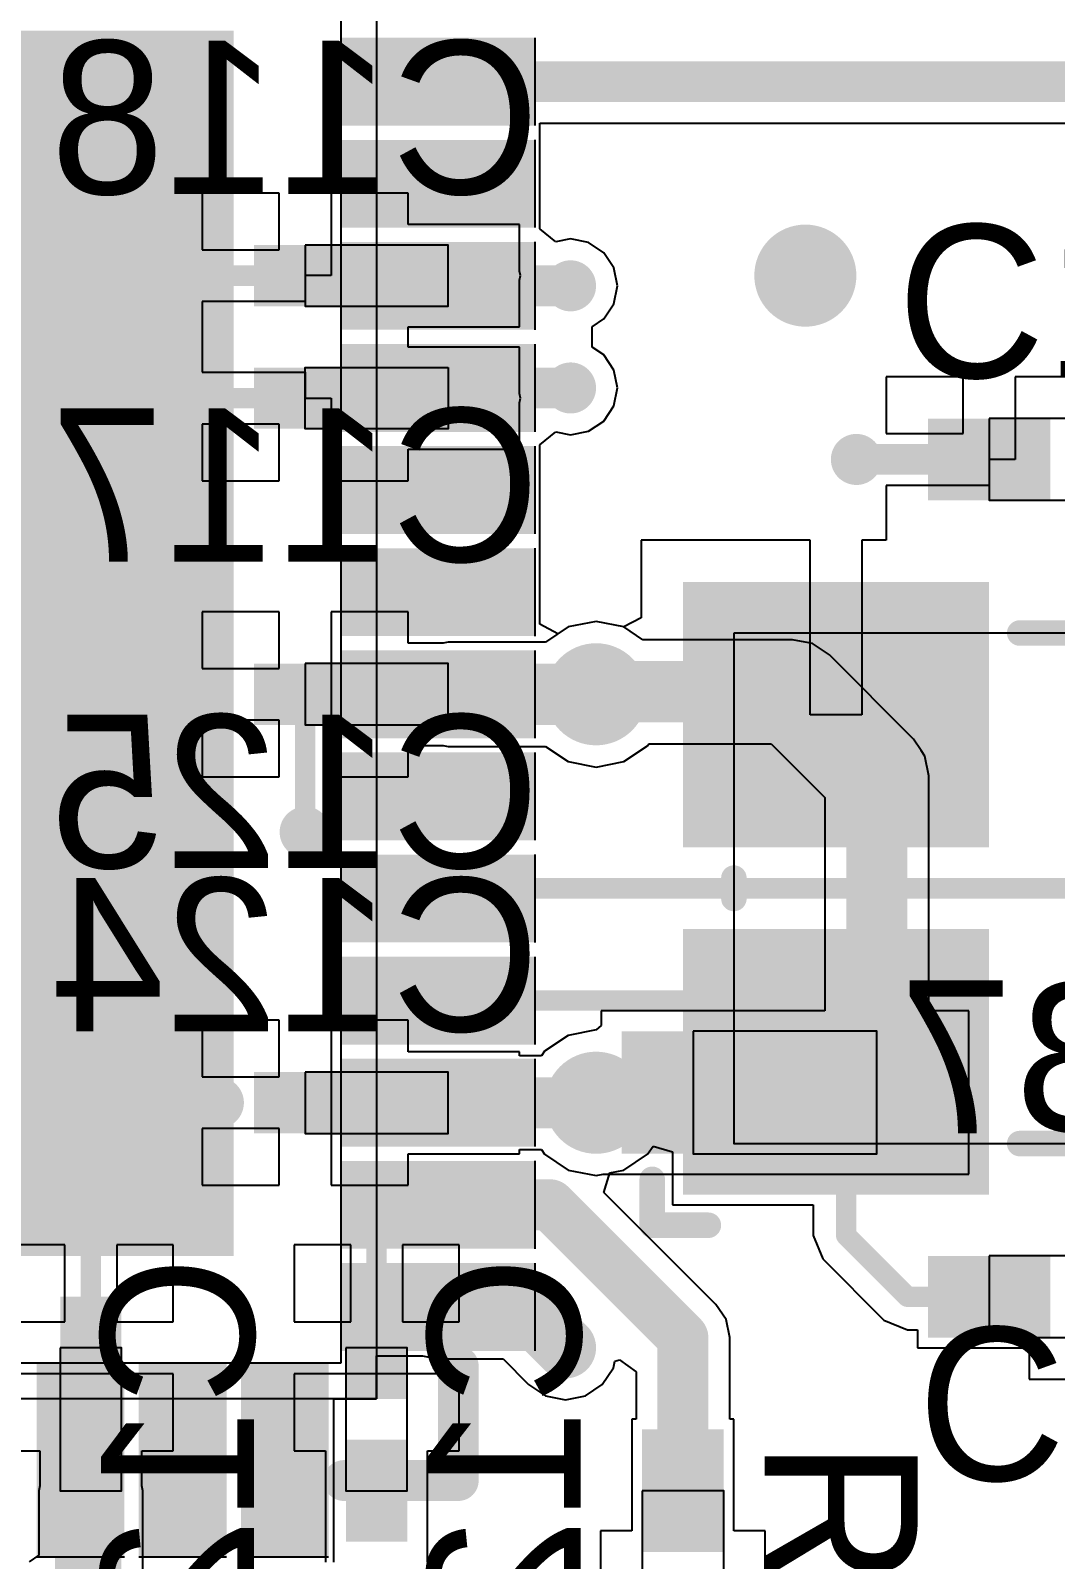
# Model space of a CAD drawing. Header units: millimetres. Extents: x 15 to 122, y 23 to 96.
# Drawn here: x 102.71 to 107.72, y 50.71 to 58.2 of the extents above; entities that cross this region are included whole.
import ezdxf

# ---------------------------------------------------------------- set-up
doc = ezdxf.new("R2010")
doc.units = ezdxf.units.MM
for name, color, linetype in [('Bottom Modules', 3, 'Continuous'), ('BottomLayer', 5, 'Continuous'), ('BottomOverlay', 54, 'Continuous'), ('BottomPaste', 16, 'Continuous'), ('TopLayer', 1, 'Continuous'), ('TopOverlay', 2, 'Continuous'), ('TopPaste', 8, 'Continuous'), ('TopSolder', 216, 'Continuous'), ('Upper Modules', 80, 'Continuous')]:
    doc.layers.add(name, color=color, linetype=linetype)
doc.styles.get("Standard").update_dxf_attribs({"font": 'ARExthalf2.shx', "width": 0.1})

msp = doc.modelspace()

# ---------------------------------------------------------------- linework, layer by layer
at = {"layer": 'Bottom Modules'}
for points in [[(104.04998748, 57.15000254), (104.04998748, 56.85000314), (104.75001148, 56.85000314), (104.75001148, 57.15000254)], [(104.75001148, 56.5500012), (104.75001148, 56.2500018), (104.04998748, 56.2500018), (104.04998748, 56.5500012)], [(104.05000018, 55.1000041), (104.05000018, 54.8000047), (104.75000132, 54.8000047), (104.75000132, 55.1000041)], [(105.94999892, 53.29998991999999), (105.94999892, 52.69999112), (106.85002252, 52.69999112), (106.85002252, 53.29998991999999)], [(104.04998748, 53.10000302), (104.04998748, 52.80000362), (104.75001148, 52.80000362), (104.75001148, 53.10000302)], [(102.85000512, 51.75001334), (102.85000512, 51.04998934), (103.15000452, 51.04998934), (103.15000452, 51.75001334)], [(104.25000486, 51.75001587999999), (104.25000486, 51.04999187999999), (104.55000426, 51.04999187999999), (104.55000426, 51.75001587999999)]]:
    msp.add_lwpolyline(points, close=True, dxfattribs=at)
at = {"layer": 'BottomLayer'}
for p, q in [((103.92298748, 57.40400253999999), (103.54598798, 57.40400253999999)), ((103.54598798, 57.40400253999999), (103.54598798, 57.12700284)), ((103.92298748, 57.12700284), (103.92298748, 57.40400253999999)), ((104.55398698, 57.40400253999999), (104.17698748, 57.40400253999999)), ((104.17698748, 57.40400253999999), (104.17698748, 57.00000283999999)), ((104.55398698, 57.25000233999999), (104.55398698, 57.40400253999999)), ((105.10001078, 57.25000233999999), (104.55398698, 57.25000233999999)), ((105.10001078, 57.02208813999999), (105.10001078, 57.25000233999999)), ((103.54598798, 57.12700284), (103.92298748, 57.12700284)), ((104.17698748, 57.00000283999999), (104.04998748, 57.00000283999999)), ((104.04998748, 57.00000283999999), (104.04998748, 56.87300284)), ((105.10440498, 56.99999776), (105.10001078, 57.02208813999999)), ((105.10001078, 56.97790738), (105.10440498, 56.99999776)), ((105.10001078, 56.75000334), (105.10001078, 56.97790738)), ((104.04998748, 56.87300284), (103.54598798, 56.87300284)), ((103.54598798, 56.87300284), (103.54598798, 56.59600313999999)), ((104.55398698, 56.650001), (104.55398698, 56.75000334)), ((104.55398698, 56.75000334), (105.10001078, 56.75000334)), ((105.10001078, 56.650001), (104.55398698, 56.650001)), ((105.10001078, 56.4220868), (105.10001078, 56.650001)), ((103.54598798, 56.59600313999999), (103.54598798, 56.5270015)), ((103.54598798, 56.5270015), (104.04998748, 56.5270015)), ((104.04998748, 56.5270015), (104.04998748, 56.40000149999999)), ((104.04998748, 56.40000149999999), (104.17698748, 56.40000149999999)), ((104.17698748, 56.40000149999999), (104.17698748, 55.99600179999999)), ((105.10440498, 56.39999641999999), (105.10001078, 56.4220868)), ((105.10001078, 56.37790604), (105.10440498, 56.39999641999999)), ((105.10001078, 56.15000199999999), (105.10001078, 56.37790604)), ((103.92298748, 56.2730015), (103.54598798, 56.2730015)), ((103.54598798, 56.2730015), (103.54598798, 55.99600179999999)), ((103.92298748, 55.99600179999999), (103.92298748, 56.2730015)), ((104.55398698, 55.99600179999999), (104.55398698, 56.15000199999999)), ((104.55398698, 56.15000199999999), (105.10001078, 56.15000199999999)), ((103.54598798, 55.99600179999999), (103.92298748, 55.99600179999999)), ((104.17698748, 55.99600179999999), (104.55398698, 55.99600179999999)), ((103.92300018, 55.3540041), (103.54600068, 55.3540041)), ((103.54600068, 55.3540041), (103.54600068, 55.0770044)), ((103.92300018, 55.0770044), (103.92300018, 55.3540041)), ((104.55399968, 55.3540041), (104.17700018, 55.3540041)), ((104.17700018, 55.3540041), (104.17700018, 54.9500044)), ((104.55399968, 55.2000039), (104.55399968, 55.3540041)), ((105.33843804, 55.27969385999999), (105.22650024, 55.20490101999999)), ((105.47500114, 55.30685915999999), (105.33843804, 55.27969385999999)), ((105.61156424, 55.27969385999999), (105.47500114, 55.30685915999999)), ((105.70479748, 55.21739782), (105.61156424, 55.27969385999999)), ((104.72538364, 55.2000039), (104.55399968, 55.2000039)), ((104.75000132, 55.20490101999999), (104.72538364, 55.2000039)), ((105.22650024, 55.20490101999999), (104.75000132, 55.20490101999999)), ((106.43750112, 55.21739782), (105.70479748, 55.21739782)), ((106.53504728, 55.19799476), (106.43750112, 55.21739782)), ((106.61773952, 55.1427396), (106.53504728, 55.19799476)), ((107.03026092, 54.73022074), (106.61773952, 55.1427396)), ((103.54600068, 55.0770044), (103.92300018, 55.0770044)), ((104.17700018, 54.9500044), (104.17700018, 54.5460047)), ((103.92300018, 54.82300439999999), (103.54600068, 54.82300439999999)), ((103.54600068, 54.82300439999999), (103.54600068, 54.5460047)), ((103.92300018, 54.5460047), (103.92300018, 54.82300439999999)), ((107.06717982, 54.67496558), (107.03026092, 54.73022074)), ((104.55399968, 54.5460047), (104.55399968, 54.7000049)), ((104.55399968, 54.7000049), (104.72538364, 54.7000049)), ((104.72538364, 54.7000049), (104.75000132, 54.69510777999999)), ((104.75000132, 54.69510777999999), (105.22649262, 54.69510777999999)), ((105.22649262, 54.69510777999999), (105.33843804, 54.62030986)), ((105.61156424, 54.62030986), (105.72733744, 54.69766556)), ((105.72733744, 54.69766556), (105.73397954, 54.70760457999999)), ((105.73397954, 54.70760457999999), (106.33192094, 54.70760457999999)), ((106.33192094, 54.70760457999999), (106.5951259, 54.44439707999999)), ((107.08551608, 54.64752342), (107.06717982, 54.67496558)), ((105.33843804, 54.62030986), (105.47500114, 54.59314456)), ((105.47500114, 54.59314456), (105.61156424, 54.62030986)), ((107.10491914, 54.5499798), (107.08551608, 54.64752342)), ((103.54600068, 54.5460047), (103.92300018, 54.5460047)), ((104.17700018, 54.5460047), (104.55399968, 54.5460047)), ((107.10491914, 53.39998971999999), (107.10491914, 54.5499798)), ((106.5951259, 54.44439707999999), (106.5951259, 53.39998971999999)), ((106.32928442, 53.39998971999999), (105.49999982, 53.39998971999999)), ((105.49999982, 53.39998971999999), (105.49999982, 53.3273762)), ((106.32928696, 53.39998971999999), (106.32928442, 53.39999226)), ((106.32928442, 53.39999226), (106.32928442, 53.39998971999999)), ((106.39999802, 53.39999226), (106.32928696, 53.39998971999999)), ((106.40001072, 53.39999226), (106.39999802, 53.39999226)), ((106.40002342, 53.39999226), (106.40001072, 53.39999226)), ((106.47070908, 53.39998971999999), (106.40002342, 53.39999226)), ((106.47071162, 53.39999226), (106.47070908, 53.39998971999999)), ((106.47071416, 53.39998971999999), (106.47071162, 53.39999226)), ((106.5951259, 53.39998971999999), (106.47071416, 53.39998971999999)), ((107.30002162, 53.39998971999999), (107.10491914, 53.39998971999999)), ((107.30002162, 52.59999131999999), (107.30002162, 53.39998971999999)), ((103.92298748, 53.35400302), (103.54598798, 53.35400302)), ((103.54598798, 53.35400302), (103.54598798, 53.07700332)), ((103.92298748, 53.07700332), (103.92298748, 53.35400302)), ((104.55398698, 53.35400302), (104.17698748, 53.35400302)), ((104.17698748, 53.35400302), (104.17698748, 52.95000332)), ((104.55398698, 53.20000281999999), (104.55398698, 53.35400302)), ((105.4749986, 53.30685808), (105.33843804, 53.27969278)), ((105.49999982, 53.3273762), (105.4749986, 53.30685808)), ((105.33843804, 53.27969278), (105.22266484, 53.20233708)), ((105.10001078, 53.20000281999999), (104.55398698, 53.20000281999999)), ((105.10001078, 53.17940849999999), (105.10001078, 53.20000281999999)), ((105.20734356, 53.17940849999999), (105.10001078, 53.17940849999999)), ((105.22266484, 53.20233708), (105.20734356, 53.17940849999999)), ((103.54598798, 53.07700332), (103.92298748, 53.07700332)), ((104.17698748, 52.95000332), (104.17698748, 52.54600362)), ((103.92298748, 52.82300332), (103.54598798, 52.82300332)), ((103.54598798, 52.82300332), (103.54598798, 52.54600362)), ((103.92298748, 52.54600362), (103.92298748, 52.82300332)), ((105.10001078, 52.70000382), (105.10001078, 52.72059814)), ((105.10001078, 52.72059814), (105.20734102, 52.72059814)), ((105.20734102, 52.72059814), (105.22266484, 52.69766448)), ((104.55398698, 52.54600362), (104.55398698, 52.70000382)), ((104.55398698, 52.70000382), (105.10001078, 52.70000382)), ((105.22266484, 52.69766448), (105.33843804, 52.62030877999999)), ((105.33843804, 52.62030877999999), (105.47500114, 52.59314347999999)), ((105.47500114, 52.59314347999999), (105.50942576, 52.59999131999999)), ((105.50942576, 52.59999131999999), (106.32928188, 52.59999131999999)), ((106.32928188, 52.59999131999999), (106.32928442, 52.59998878)), ((106.32928442, 52.59998878), (106.32928696, 52.59999131999999)), ((106.32928696, 52.59999131999999), (106.39999802, 52.59998878)), ((106.39999802, 52.59998878), (106.40001072, 52.59998878)), ((106.40001072, 52.59998878), (106.40002342, 52.59998878)), ((106.40002342, 52.59998878), (106.47070908, 52.59999131999999)), ((106.47070908, 52.59999131999999), (106.47071162, 52.59998878)), ((106.47071162, 52.59998878), (106.47071162, 52.59999131999999)), ((106.47071162, 52.59999131999999), (107.30002162, 52.59999131999999)), ((103.54598798, 52.54600362), (103.92298748, 52.54600362)), ((104.17698748, 52.54600362), (104.55398698, 52.54600362)), ((102.87300482, 52.25401283999999), (102.59600512, 52.25401283999999)), ((102.87300482, 51.87701334), (102.87300482, 52.25401283999999)), ((103.40400452, 52.25401283999999), (103.12700482, 52.25401283999999)), ((103.12700482, 52.25401283999999), (103.12700482, 51.87701334)), ((103.40400452, 51.87701334), (103.40400452, 52.25401283999999)), ((104.27300456, 52.25401538), (103.99600486, 52.25401538)), ((103.99600486, 52.25401538), (103.99600486, 51.87701587999999)), ((104.27300456, 51.87701587999999), (104.27300456, 52.25401538)), ((104.80400426, 52.25401538), (104.52700456, 52.25401538)), ((104.52700456, 52.25401538), (104.52700456, 51.87701587999999)), ((104.80400426, 51.87701587999999), (104.80400426, 52.25401538)), ((102.59600512, 51.87701334), (102.87300482, 51.87701334)), ((103.12700482, 51.87701334), (103.40400452, 51.87701334)), ((103.99600486, 51.87701587999999), (104.27300456, 51.87701587999999)), ((104.52700456, 51.87701587999999), (104.80400426, 51.87701587999999)), ((103.40400452, 51.62301334), (102.59600512, 51.62301334)), ((103.40400452, 51.24601384), (103.40400452, 51.62301334)), ((104.80400426, 51.62301588), (103.99600486, 51.62301588)), ((103.99600486, 51.62301588), (103.99600486, 51.24601638)), ((104.80400426, 51.24601638), (104.80400426, 51.62301588)), ((102.59600512, 51.24601384), (102.75000532, 51.24601384)), ((102.75000532, 51.24601384), (102.75000532, 51.07460701999999)), ((103.25000432, 51.07460701999999), (103.25000432, 51.24601384)), ((103.25000432, 51.24601384), (103.40400452, 51.24601384)), ((103.99600486, 51.24601638), (104.15000506, 51.24601638)), ((104.15000506, 51.24601638), (104.15000506, 50.69999258)), ((104.65000406, 50.69999258), (104.65000406, 51.24601638)), ((104.65000406, 51.24601638), (104.80400426, 51.24601638)), ((102.75000532, 51.07460701999999), (102.7451082, 51.04998934)), ((103.25490144, 51.04998934), (103.25000432, 51.07460701999999)), ((102.7451082, 51.04998934), (102.7451082, 50.73403874)), ((103.25490144, 50.62366557999999), (103.25490144, 51.04998934)), ((102.7451082, 50.73403874), (102.69766354, 50.702337))]:
    msp.add_line(p, q, dxfattribs=at)
for points, const_width in [([(106.37496886, 56.99998252, 1), (106.62496582, 56.99998252, 1)], 0.2499995), ([(103.31248832, 57.0000003, 1), (103.4374868, 57.0000003, 1)], 0.12499848), ([(103.86250246, 56.99999776, 1), (103.98750094, 56.99999776, 1)], 0.12499848), ([(104.11250196, 56.99999776, 1), (104.23750044, 56.99999776, 1)], 0.12499848), ([(104.81250056, 56.99999776, 1), (104.93749904, 56.99999776, 1)], 0.12499848), ([(103.34998888, 57.0000003, 1), (103.39998624, 57.0000003, 1)], 0.0499999), ([(103.34999142, 57.00000283999999, 1), (103.39998878, 57.00000283999999, 1)], 0.0499999), ([(103.34999142, 57.00000283999999, 1), (103.39998878, 57.00000283999999, 1)], 0.0499999), ([(104.0249888, 57.00000283999999, 1), (104.07498616, 57.00000283999999, 1)], 0.0499999), ([(103.31248832, 56.39999896, 1), (103.4374868, 56.39999896, 1)], 0.12499848), ([(103.86250246, 56.39999641999999, 1), (103.98750094, 56.39999641999999, 1)], 0.12499848), ([(104.11250196, 56.39999641999999, 1), (104.23750044, 56.39999641999999, 1)], 0.12499848), ([(104.81250056, 56.39999641999999, 1), (104.93749904, 56.39999641999999, 1)], 0.12499848), ([(103.34998888, 56.39999896, 1), (103.39998624, 56.39999896, 1)], 0.0499999), ([(103.34999142, 56.40000149999999, 1), (103.39998878, 56.40000149999999, 1)], 0.0499999), ([(103.34999142, 56.40000149999999, 1), (103.39998878, 56.40000149999999, 1)], 0.0499999), ([(104.0249888, 56.40000149999999, 1), (104.07498616, 56.40000149999999, 1)], 0.0499999), ([(105.35000266, 54.95000186, 1), (105.59999962, 54.95000186, 1)], 0.2499995), ([(104.67500274, 54.9500044, 1), (104.8249999, 54.9500044, 1)], 0.1499997), ([(105.37500642, 54.9500044, 1), (105.52500358, 54.9500044, 1)], 0.1499997), ([(105.38750322, 54.9625012, 1), (105.53750038, 54.9625012, 1)], 0.1499997), ([(105.38750322, 54.9625012, 1), (105.53750038, 54.9625012, 1)], 0.1499997), ([(105.40000256, 54.97500054, 1), (105.54999972, 54.97500054, 1)], 0.1499997), ([(105.40000256, 54.9625012, 1), (105.54999972, 54.9625012, 1)], 0.1499997), ([(105.40000256, 54.9625012, 1), (105.54999972, 54.9625012, 1)], 0.1499997), ([(106.36250254, 54.9625012, 1), (106.5124997, 54.9625012, 1)], 0.1499997), ([(106.36250254, 54.9625012, 1), (106.5124997, 54.9625012, 1)], 0.1499997), ([(103.86250246, 54.94999678, 1), (103.98750094, 54.94999678, 1)], 0.12499848), ([(104.11250196, 54.94999678, 1), (104.23750044, 54.94999678, 1)], 0.12499848), ([(104.0250015, 54.9500044, 1), (104.07499886, 54.9500044, 1)], 0.0499999), ([(106.77502394, 54.5499798, 1), (106.9250211, 54.5499798, 1)], 0.1499997), ([(106.77502394, 54.5499798, 1), (106.9250211, 54.5499798, 1)], 0.1499997), ([(103.98750348, 54.27500448, 1), (104.11250196, 54.27500448, 1)], 0.12499848), ([(104.0250015, 54.27500702, 1), (104.07499886, 54.27500702, 1)], 0.0499999), ([(104.0250015, 54.27500702, 1), (104.07499886, 54.27500702, 1)], 0.0499999), ([(104.02500404, 54.27500448, 1), (104.0750014, 54.27500448, 1)], 0.0499999), ([(105.35000266, 52.95000078, 1), (105.59999962, 52.95000078, 1)], 0.2499995), ([(105.88749968, 52.99999052, 1), (106.01249816, 52.99999052, 1)], 0.12499848), ([(106.77502394, 52.99999052, 1), (106.9250211, 52.99999052, 1)], 0.1499997), ([(103.56250052, 52.95000078, 1), (103.687499, 52.95000078, 1)], 0.12499848), ([(103.86250246, 52.94999824, 1), (103.98750094, 52.94999824, 1)], 0.12499848), ([(103.8750018, 52.95000332, 1), (103.9750016, 52.95000332, 1)], 0.0999998), ([(103.99998758, 52.95000332, 1), (104.09998738, 52.95000332, 1)], 0.0999998), ([(104.11250196, 52.94999824, 1), (104.23750044, 52.94999824, 1)], 0.12499848), ([(104.68751224, 52.95000332, 1), (104.81251072, 52.95000332, 1)], 0.12499848), ([(105.4125019, 52.95000332, 1), (105.53750038, 52.95000332, 1)], 0.12499848), ([(105.4125019, 52.95000332, 1), (105.53750038, 52.95000332, 1)], 0.12499848), ([(105.83751248, 52.95000332, 1), (105.96251096, 52.95000332, 1)], 0.12499848), ([(105.83751248, 52.95000332, 1), (105.96251096, 52.95000332, 1)], 0.12499848), ([(102.9375005, 52.42500055999999, 1), (103.06249898, 52.42500055999999, 1)], 0.12499848), ([(104.33750278, 52.4250158, 1), (104.46250126, 52.4250158, 1)], 0.12499848), ([(102.97500106, 52.42500055999999, 1), (103.02499842, 52.42500055999999, 1)], 0.0499999), ([(102.97500614, 52.42499548, 1), (103.0250035, 52.42499548, 1)], 0.0499999), ([(102.97500614, 52.42499548, 1), (103.0250035, 52.42499548, 1)], 0.0499999), ([(104.37500334, 52.4250158, 1), (104.4250007, 52.4250158, 1)], 0.0499999), ([(104.37500588, 52.42501326, 1), (104.42500324, 52.42501326, 1)], 0.0499999), ([(104.37500588, 52.42501326, 1), (104.42500324, 52.42501326, 1)], 0.0499999), ([(102.9375005, 51.87499657999999, 1), (103.06249898, 51.87499657999999, 1)], 0.12499848), ([(104.33750278, 51.87499657999999, 1), (104.46250126, 51.87499657999999, 1)], 0.12499848), ([(102.9375005, 51.62499708, 1), (103.06249898, 51.62499708, 1)], 0.12499848), ([(102.97500614, 51.75001334, 1), (103.0250035, 51.75001334, 1)], 0.0499999), ([(104.33750278, 51.62499708, 1), (104.46250126, 51.62499708, 1)], 0.12499848), ([(104.37500588, 51.75001588, 1), (104.42500324, 51.75001588, 1)], 0.0499999), ([(102.92500624, 51.04998934, 1), (103.0750034, 51.04998934, 1)], 0.1499997), ([(104.33750532, 51.04999188, 1), (104.4625038, 51.04999188, 1)], 0.12499848)]:
    msp.add_lwpolyline(points, format="xyb", close=True, dxfattribs=dict(at, const_width=const_width))
for points, const_width in [([(103.37498756, 57.0000003), (103.3749901, 57.00000283999999)], 0.0999998), ([(103.3749901, 57.00000283999999), (104.04998748, 57.00000283999999)], 0.0999998), ([(103.37498756, 56.39999896), (103.3749901, 56.40000149999999)], 0.0999998), ([(103.3749901, 56.40000149999999), (104.04998748, 56.40000149999999)], 0.0999998), ([(104.75000132, 54.9500044), (105.450005, 54.9500044)], 0.2999994), ([(105.4625018, 54.9625012), (105.47500114, 54.97500054)], 0.2999994), ([(105.4625018, 54.9625012), (105.47500114, 54.9625012)], 0.2999994), ([(105.47500114, 54.9625012), (106.43750112, 54.9625012)], 0.2999994), ([(106.43750112, 54.9625012), (106.85002252, 54.5499798)], 0.2999994), ([(104.05000018, 54.27500702), (104.05000018, 54.9500044)], 0.0999998), ([(106.85002252, 52.99999052), (106.85002252, 54.5499798)], 0.2999994), ([(104.05000018, 54.27500702), (104.05000272, 54.27500448)], 0.0999998), ([(105.90001172, 52.95000332), (105.94999892, 52.99999052)], 0.2499995), ([(103.9250017, 52.95000332), (104.04998748, 52.95000332)], 0.1999996), ([(104.75001148, 52.95000332), (105.47500114, 52.95000332)], 0.2499995), ([(105.47500114, 52.95000332), (105.90001172, 52.95000332)], 0.2499995), ([(102.99999974, 52.42500055999999), (103.00000482, 52.42499548)], 0.0999998), ([(103.00000482, 51.75001334), (103.00000482, 52.42499548)], 0.0999998), ([(104.40000202, 52.4250158), (104.40000456, 52.42501326)], 0.0999998), ([(104.40000456, 51.75001588), (104.40000456, 52.42501326)], 0.0999998), ([(103.00000482, 50.50000567999999), (103.00000482, 51.04998934)], 0.2999994)]:
    msp.add_lwpolyline(points, dxfattribs=dict(at, const_width=const_width))
for points in [[(104.29998698, 56.85000314), (104.29998698, 57.15000254), (103.79998798, 56.85000314), (103.79998798, 57.15000254)], [(105.00001098, 56.85000314), (105.00001098, 57.15000254), (104.50001198, 56.85000314), (104.50001198, 57.15000254)], [(104.29998698, 56.2500018), (104.29998698, 56.5500012), (103.79998798, 56.2500018), (103.79998798, 56.5500012)], [(105.00001098, 56.2500018), (105.00001098, 56.5500012), (104.50001198, 56.2500018), (104.50001198, 56.5500012)], [(104.29999968, 54.8000047), (104.29999968, 55.1000041), (103.80000068, 54.8000047), (103.80000068, 55.1000041)], [(105.00000082, 54.8000047), (105.00000082, 55.1000041), (104.50000182, 54.8000047), (104.50000182, 55.1000041)], [(105.59999962, 53.29998991999999), (105.59999962, 52.69999112), (106.29999822, 53.29998991999999), (106.29999822, 52.69999112)], [(106.50002322, 53.29998991999999), (106.50002322, 52.69999112), (107.20002182, 53.29998991999999), (107.20002182, 52.69999112)], [(104.29998698, 52.80000362), (104.29998698, 53.10000302), (103.79998798, 52.80000362), (103.79998798, 53.10000302)], [(105.00001098, 52.80000362), (105.00001098, 53.10000302), (104.50001198, 52.80000362), (104.50001198, 53.10000302)], [(102.85000512, 51.50001383999999), (103.15000452, 51.50001383999999), (102.85000512, 52.00001284), (103.15000452, 52.00001284)], [(104.25000486, 51.50001638), (104.55000426, 51.50001638), (104.25000486, 52.00001537999999), (104.55000426, 52.00001537999999)], [(102.85000512, 50.79998983999999), (103.15000452, 50.79998983999999), (102.85000512, 51.29998884), (103.15000452, 51.29998884)], [(104.25000486, 50.79999238), (104.55000426, 50.79999238), (104.25000486, 51.29999137999999), (104.55000426, 51.29999137999999)]]:
    msp.add_solid(points, dxfattribs=at)
at = {"layer": 'BottomPaste'}
for points in [[(104.29998698, 56.85000314), (104.29998698, 57.15000254), (103.79998798, 56.85000314), (103.79998798, 57.15000254)], [(104.29998698, 56.85000314), (104.29998698, 57.15000254), (103.79998798, 56.85000314), (103.79998798, 57.15000254)], [(105.00001098, 56.85000314), (105.00001098, 57.15000254), (104.50001198, 56.85000314), (104.50001198, 57.15000254)], [(105.00001098, 56.85000314), (105.00001098, 57.15000254), (104.50001198, 56.85000314), (104.50001198, 57.15000254)], [(104.29998698, 56.2500018), (104.29998698, 56.5500012), (103.79998798, 56.2500018), (103.79998798, 56.5500012)], [(104.29998698, 56.2500018), (104.29998698, 56.5500012), (103.79998798, 56.2500018), (103.79998798, 56.5500012)], [(105.00001098, 56.2500018), (105.00001098, 56.5500012), (104.50001198, 56.2500018), (104.50001198, 56.5500012)], [(105.00001098, 56.2500018), (105.00001098, 56.5500012), (104.50001198, 56.2500018), (104.50001198, 56.5500012)], [(104.29999968, 54.8000047), (104.29999968, 55.1000041), (103.80000068, 54.8000047), (103.80000068, 55.1000041)], [(104.29999968, 54.8000047), (104.29999968, 55.1000041), (103.80000068, 54.8000047), (103.80000068, 55.1000041)], [(105.00000082, 54.8000047), (105.00000082, 55.1000041), (104.50000182, 54.8000047), (104.50000182, 55.1000041)], [(105.00000082, 54.8000047), (105.00000082, 55.1000041), (104.50000182, 54.8000047), (104.50000182, 55.1000041)], [(105.59999962, 53.29998991999999), (105.59999962, 52.69999112), (106.29999822, 53.29998991999999), (106.29999822, 52.69999112)], [(105.59999962, 53.29998991999999), (105.59999962, 52.69999112), (106.29999822, 53.29998991999999), (106.29999822, 52.69999112)], [(106.50002322, 53.29998991999999), (106.50002322, 52.69999112), (107.20002182, 53.29998991999999), (107.20002182, 52.69999112)], [(106.50002322, 53.29998991999999), (106.50002322, 52.69999112), (107.20002182, 53.29998991999999), (107.20002182, 52.69999112)], [(104.29998698, 52.80000362), (104.29998698, 53.10000302), (103.79998798, 52.80000362), (103.79998798, 53.10000302)], [(104.29998698, 52.80000362), (104.29998698, 53.10000302), (103.79998798, 52.80000362), (103.79998798, 53.10000302)], [(105.00001098, 52.80000362), (105.00001098, 53.10000302), (104.50001198, 52.80000362), (104.50001198, 53.10000302)], [(105.00001098, 52.80000362), (105.00001098, 53.10000302), (104.50001198, 52.80000362), (104.50001198, 53.10000302)], [(102.85000512, 51.50001383999999), (103.15000452, 51.50001383999999), (102.85000512, 52.00001284), (103.15000452, 52.00001284)], [(102.85000512, 51.50001383999999), (103.15000452, 51.50001383999999), (102.85000512, 52.00001284), (103.15000452, 52.00001284)], [(104.25000486, 51.50001638), (104.55000426, 51.50001638), (104.25000486, 52.00001537999999), (104.55000426, 52.00001537999999)], [(104.25000486, 51.50001638), (104.55000426, 51.50001638), (104.25000486, 52.00001537999999), (104.55000426, 52.00001537999999)], [(102.85000512, 50.79998983999999), (103.15000452, 50.79998983999999), (102.85000512, 51.29998884), (103.15000452, 51.29998884)], [(102.85000512, 50.79998983999999), (103.15000452, 50.79998983999999), (102.85000512, 51.29998884), (103.15000452, 51.29998884)], [(104.25000486, 50.79999238), (104.55000426, 50.79999238), (104.25000486, 51.29999137999999), (104.55000426, 51.29999137999999)], [(104.25000486, 50.79999238), (104.55000426, 50.79999238), (104.25000486, 51.29999137999999), (104.55000426, 51.29999137999999)]]:
    msp.add_solid(points, dxfattribs=at)
at = {"layer": 'TopLayer'}
for p, q in [((104.40000202, 58.90000157999999), (104.40000202, 51.50000113999999)), ((105.2000055, 57.70999887999999), (105.20000296, 57.74610243999999)), ((105.20000296, 57.74610243999999), (108.6221348, 57.74610243999999)), ((105.20000042, 57.22841234), (105.20000042, 57.68999638)), ((105.20000042, 57.68999638), (105.20000042, 57.68999638)), ((105.20000042, 57.68999638), (105.20000042, 57.68999384)), ((105.20000042, 57.68999384), (105.2000055, 57.68999638)), ((105.2000055, 57.68999638), (105.2000055, 57.70999887999999)), ((105.2000055, 57.70999887999999), (105.2000055, 57.70999887999999)), ((105.27730278, 57.1649733), (105.20000042, 57.22841234)), ((105.34997726, 57.17942844), (105.27730278, 57.1649733)), ((105.43776728, 57.16196593999999), (105.34997726, 57.17942844)), ((105.51219182, 57.11223782), (105.43776728, 57.16196593999999)), ((105.56191994, 57.03781327999999), (105.51219182, 57.11223782)), ((105.57938244, 56.95002325999999), (105.56191994, 57.03781327999999)), ((105.56191994, 56.86223323999999), (105.57938244, 56.95002325999999)), ((105.51219182, 56.7878087), (105.56191994, 56.86223323999999)), ((105.45562348, 56.75001096), (105.51219182, 56.7878087)), ((105.45562348, 56.65001116), (105.45562348, 56.75001096)), ((105.51219182, 56.61221342), (105.45562348, 56.65001116)), ((105.56191994, 56.53778887999999), (105.51219182, 56.61221342)), ((105.57938244, 56.44999885999999), (105.56191994, 56.53778887999999)), ((105.56191994, 56.36220883999999), (105.57938244, 56.44999885999999)), ((107.27299094, 56.5040018), (106.89599144, 56.5040018)), ((106.89599144, 56.5040018), (106.89599144, 56.2270021)), ((107.27299094, 56.2270021), (107.27299094, 56.5040018)), ((107.90399044, 56.5040018), (107.52699094, 56.5040018)), ((107.52699094, 56.5040018), (107.52699094, 56.1000021)), ((105.51219182, 56.2877843), (105.56191994, 56.36220883999999)), ((105.20000042, 56.17160978), (105.27730278, 56.23504882)), ((105.27730278, 56.23504882), (105.34997726, 56.22059368)), ((105.34997726, 56.22059368), (105.43776728, 56.23805617999999)), ((105.43776728, 56.23805617999999), (105.51219182, 56.2877843)), ((106.89599144, 56.2270021), (107.27299094, 56.2270021)), ((105.20000042, 55.71000541999999), (105.20000042, 56.17160978)), ((107.52699094, 56.1000021), (107.39999094, 56.1000021)), ((107.39999094, 56.1000021), (107.39999094, 55.9730021)), ((107.39999094, 55.9730021), (106.89599144, 55.9730021)), ((106.89599144, 55.9730021), (106.89599144, 55.70399324)), ((105.2000055, 55.71000541999999), (105.20000042, 55.71000541999999)), ((105.2000055, 55.6899953), (105.2000055, 55.71000541999999)), ((106.52298736, 55.70399324), (105.69598876, 55.70399324)), ((105.69598876, 55.70399324), (105.69598876, 55.32482203999999)), ((106.52298736, 54.84999444), (106.52298736, 55.70399324)), ((106.89599144, 55.70399324), (106.77698736, 55.70399324)), ((106.77698736, 55.70399324), (106.77698736, 54.84999444)), ((105.20000042, 55.29326253999999), (105.20000042, 55.6899953)), ((105.20000042, 55.6899953), (105.20000042, 55.6899953)), ((105.20000042, 55.6899953), (105.20000042, 55.68999276)), ((105.20000042, 55.68999276), (105.2000055, 55.6899953)), ((105.69598876, 55.32482203999999), (105.6115617, 55.27969385999999)), ((105.2881943, 55.24612268), (105.20000042, 55.29326253999999)), ((105.33843804, 55.27969385999999), (105.2881943, 55.24612268)), ((105.47500114, 55.30685915999999), (105.33843804, 55.27969385999999)), ((105.6115617, 55.27969385999999), (105.47500114, 55.30685915999999)), ((106.77698736, 54.84999444), (106.52298736, 54.84999444)), ((105.72733744, 52.69766448), (105.75429446, 52.73800984)), ((105.75429446, 52.73800984), (105.84998896, 52.70898018)), ((105.84998896, 52.70898018), (105.84998896, 52.45002464)), ((105.61156424, 52.62030877999999), (105.72733744, 52.69766448)), ((105.51354056, 52.51088812), (105.54256768, 52.60658515999999)), ((105.54256768, 52.60658515999999), (105.61156424, 52.62030877999999)), ((106.06221612, 51.96221256), (105.51354056, 52.51088812)), ((105.84998896, 52.45002464), (106.53764062, 52.45002464)), ((106.53764062, 52.45002464), (106.53764062, 52.30000208)), ((106.53764062, 52.30000208), (106.5851945, 52.18519662)), ((106.5851945, 52.18519662), (106.88519898, 51.88519213999999)), ((106.11194424, 51.88778802), (106.06221612, 51.96221256)), ((106.12940674, 51.799998), (106.11194424, 51.88778802)), ((106.88519898, 51.88519213999999), (107.00000444, 51.83763826)), ((107.00000444, 51.83763826), (107.04998656, 51.83763826)), ((107.04998656, 51.83763826), (107.04998656, 51.7499981)), ((106.12940674, 51.40000895999999), (106.12940674, 51.799998)), ((107.04998656, 51.7499981), (107.59601036, 51.7499981)), ((107.59601036, 51.7499981), (107.59601036, 51.5959979)), ((104.40000202, 51.50000113999999), (104.40000202, 51.71000072)), ((104.40000202, 51.71000072), (104.62503586, 51.71000072)), ((104.62503586, 51.71000072), (104.70001666, 51.69508584)), ((104.70001666, 51.69508584), (105.0194369, 51.69508584)), ((105.0194369, 51.69508584), (105.1447605, 51.56976224)), ((105.56049246, 51.65245702), (105.56677896, 51.68406732)), ((105.56677896, 51.68406732), (105.59027396, 51.69119456)), ((105.59027396, 51.69119456), (105.67059638, 51.63162394)), ((105.5052373, 51.56976224), (105.56049246, 51.65245702)), ((105.67059638, 51.63162394), (105.67059638, 51.40000895999999)), ((107.59601036, 51.5959979), (107.97300986, 51.5959979)), ((105.1447605, 51.56976224), (105.22745274, 51.51450707999999)), ((105.22745274, 51.51450707999999), (105.3249989, 51.49510656)), ((105.3249989, 51.49510656), (105.42254252, 51.51450707999999)), ((105.42254252, 51.51450707999999), (105.5052373, 51.56976224)), ((104.40000202, 51.50000113999999), (97.00000157999999, 51.50000113999999)), ((104.19000244, 50.7000002), (104.19000244, 51.50000113999999)), ((104.19000244, 51.50000113999999), (104.40000202, 51.50000113999999)), ((105.67059638, 51.40000895999999), (105.6500046, 51.40000895999999)), ((105.6500046, 51.40000895999999), (105.6500046, 50.85398516)), ((106.1500036, 51.40000895999999), (106.12940674, 51.40000895999999)), ((106.1500036, 50.85398516), (106.1500036, 51.40000895999999)), ((105.6500046, 50.85398516), (105.4960044, 50.85398516)), ((105.4960044, 50.85398516), (105.4960044, 50.47698566)), ((106.3040038, 50.85398516), (106.1500036, 50.85398516)), ((106.3040038, 50.47698566), (106.3040038, 50.85398516))]:
    msp.add_line(p, q, dxfattribs=at)
for points, const_width in [([(104.70001666, 57.95002126), (108.7066025, 57.95002126)], 0.1999996), ([(104.70001666, 56.95002325999999), (105.34997726, 56.95002325999999)], 0.1999996), ([(104.70001666, 56.44999885999999), (105.34997726, 56.44999885999999)], 0.1999996), ([(106.75003034, 56.1000021), (107.39999094, 56.1000021)], 0.1499997), ([(104.70001666, 54.94997645999999), (105.47497574, 54.94997645999999)], 0.2999994), ([(105.47497574, 54.94997645999999), (105.49999982, 54.97500054)], 0.2999994), ([(104.70001666, 53.94997846), (104.84997826, 53.94997846)], 0.0999998), ([(104.84997826, 53.94997846), (104.90000102, 54.00000121999999)], 0.0999998), ([(104.90000102, 54.00000121999999), (107.90000264, 54.00000121999999)], 0.0999998), ([(104.70001666, 53.45000486), (106.34999558, 53.45000486)], 0.0999998), ([(106.34999558, 53.45000486), (106.64998228, 53.15001815999999)], 0.0999998), ([(106.64998228, 53.15001815999999), (106.69999996, 53.10000048)], 0.0999998), ([(106.69999996, 53.10000048), (106.79999976, 53.00000068)], 0.0999998), ([(106.69999996, 52.30000208), (106.69999996, 53.10000048)], 0.0999998), ([(104.70001666, 52.94998046), (105.37498102, 52.94998046)], 0.2499995), ([(106.44998014, 52.85002129999999), (106.59999, 52.85002129999999)], 0.0999998), ([(104.70001666, 52.45000685999999), (105.2499927, 52.45000685999999)], 0.2499995), ([(105.2499927, 52.45000685999999), (105.90000156, 51.799998)], 0.2499995), ([(106.69999996, 52.30000208), (107.00000444, 51.9999976)], 0.0999998), ([(104.70001666, 51.94998245999999), (105.12501708, 51.94998245999999)], 0.2999994), ([(105.12501708, 51.94998245999999), (105.3249989, 51.75000064)], 0.2999994), ([(107.00000444, 51.9999976), (107.34998596, 51.9999976)], 0.0999998), ([(105.90000156, 51.05000966), (105.90000156, 51.799998)], 0.2499995), ([(102.95000746, 50.44999308), (102.95000746, 51.20002205999999)], 0.2499995), ([(105.90000156, 50.9999996), (105.90000156, 51.05000966)], 0.2499995)]:
    msp.add_lwpolyline(points, dxfattribs=dict(at, const_width=const_width))
for points, const_width in [([(104.65001676, 57.95002126, 1), (104.75001656, 57.95002126, 1)], 0.0999998), ([(106.37496886, 56.99998252, 1), (106.62496582, 56.99998252, 1)], 0.2499995), ([(104.65001676, 56.95002325999999, 1), (104.75001656, 56.95002325999999, 1)], 0.0999998), ([(105.28747802, 56.95002325999999, 1), (105.4124765, 56.95002325999999, 1)], 0.12499848), ([(105.29997736, 56.95002325999999, 1), (105.39997716, 56.95002325999999, 1)], 0.0999998), ([(104.65001676, 56.44999885999999, 1), (104.75001656, 56.44999885999999, 1)], 0.0999998), ([(105.28747802, 56.44999885999999, 1), (105.4124765, 56.44999885999999, 1)], 0.12499848), ([(105.29997736, 56.44999885999999, 1), (105.39997716, 56.44999885999999, 1)], 0.0999998), ([(106.6875311, 56.1000021, 1), (106.81252958, 56.1000021, 1)], 0.12499848), ([(106.71252978, 56.1000021, 1), (106.7875309, 56.1000021, 1)], 0.07499858), ([(107.36249038, 56.1000021, 1), (107.4374915, 56.1000021, 1)], 0.07499858), ([(105.35000266, 54.95000186, 1), (105.59999962, 54.95000186, 1)], 0.2499995), ([(104.62501808, 54.94997645999999, 1), (104.77501524, 54.94997645999999, 1)], 0.1499997), ([(105.39997716, 54.94997645999999, 1), (105.54997432, 54.94997645999999, 1)], 0.1499997), ([(105.39997716, 54.94997645999999, 1), (105.54997432, 54.94997645999999, 1)], 0.1499997), ([(105.42500124, 54.97500054, 1), (105.5749984, 54.97500054, 1)], 0.1499997), ([(104.67501798, 53.94997846, 1), (104.72501534, 53.94997846, 1)], 0.0499999), ([(104.82497958, 53.94997846, 1), (104.87497694, 53.94997846, 1)], 0.0499999), ([(104.82497958, 53.94997846, 1), (104.87497694, 53.94997846, 1)], 0.0499999), ([(104.87500234, 54.00000121999999, 1), (104.9249997, 54.00000121999999, 1)], 0.0499999), ([(104.87500234, 54.00000121999999, 1), (104.9249997, 54.00000121999999, 1)], 0.0499999), ([(104.67501798, 53.45000486, 1), (104.72501534, 53.45000486, 1)], 0.0499999), ([(106.3249969, 53.45000486, 1), (106.37499426, 53.45000486, 1)], 0.0499999), ([(106.3249969, 53.45000486, 1), (106.37499426, 53.45000486, 1)], 0.0499999), ([(105.35000266, 52.95000078, 1), (105.59999962, 52.95000078, 1)], 0.2499995), ([(106.6249836, 53.15001815999999, 1), (106.67498096, 53.15001815999999, 1)], 0.0499999), ([(106.6249836, 53.15001815999999, 1), (106.67498096, 53.15001815999999, 1)], 0.0499999), ([(106.67500128, 53.10000048, 1), (106.72499864, 53.10000048, 1)], 0.0499999), ([(106.67500128, 53.10000048, 1), (106.72499864, 53.10000048, 1)], 0.0499999), ([(106.67500128, 53.10000048, 1), (106.72499864, 53.10000048, 1)], 0.0499999), ([(104.63751742, 52.94998046, 1), (104.7625159, 52.94998046, 1)], 0.12499848), ([(105.31248178, 52.94998046, 1), (105.43748026, 52.94998046, 1)], 0.12499848), ([(106.77500108, 53.00000068, 1), (106.82499844, 53.00000068, 1)], 0.0499999), ([(106.42498146, 52.85002129999999, 1), (106.47497882, 52.85002129999999, 1)], 0.0499999), ([(106.57499132, 52.85002129999999, 1), (106.62498868, 52.85002129999999, 1)], 0.0499999), ([(104.63751742, 52.45000685999999, 1), (104.7625159, 52.45000685999999, 1)], 0.12499848), ([(105.18749346, 52.45000685999999, 1), (105.31249194, 52.45000685999999, 1)], 0.12499848), ([(105.18749346, 52.45000685999999, 1), (105.31249194, 52.45000685999999, 1)], 0.12499848), ([(106.67500128, 52.30000208, 1), (106.72499864, 52.30000208, 1)], 0.0499999), ([(106.67500128, 52.30000208, 1), (106.72499864, 52.30000208, 1)], 0.0499999), ([(104.62501808, 51.94998245999999, 1), (104.77501524, 51.94998245999999, 1)], 0.1499997), ([(105.0500185, 51.94998245999999, 1), (105.20001566, 51.94998245999999, 1)], 0.1499997), ([(105.0500185, 51.94998245999999, 1), (105.20001566, 51.94998245999999, 1)], 0.1499997), ([(106.97500576, 51.9999976, 1), (107.02500312, 51.9999976, 1)], 0.0499999), ([(106.97500576, 51.9999976, 1), (107.02500312, 51.9999976, 1)], 0.0499999), ([(107.32498728, 51.9999976, 1), (107.37498464, 51.9999976, 1)], 0.0499999), ([(105.25000032, 51.75000064, 1), (105.39999748, 51.75000064, 1)], 0.1499997), ([(105.83750232, 51.799998, 1), (105.9625008, 51.799998, 1)], 0.12499848), ([(105.83750232, 51.799998, 1), (105.9625008, 51.799998, 1)], 0.12499848), ([(105.26249966, 51.75000064, 1), (105.38749814, 51.75000064, 1)], 0.12499848), ([(102.88750822, 51.20002205999999, 1), (103.0125067, 51.20002205999999, 1)], 0.12499848), ([(103.38748182, 51.20002205999999, 1), (103.5124803, 51.20002205999999, 1)], 0.12499848), ([(105.83750232, 51.05000966, 1), (105.9625008, 51.05000966, 1)], 0.12499848), ([(105.83750232, 51.05000966, 1), (105.9625008, 51.05000966, 1)], 0.12499848), ([(105.83750232, 50.9999996, 1), (105.9625008, 50.9999996, 1)], 0.12499848)]:
    msp.add_lwpolyline(points, format="xyb", close=True, dxfattribs=dict(at, const_width=const_width))
for points in [[(103.65000098, 52.24999964), (103.65000098, 58.149998), (97.75000261999999, 52.24999964), (97.75000261999999, 58.149998)], [(105.10000062, 57.80999868), (105.10000062, 58.08999812), (104.30000222, 57.80999868), (104.30000222, 58.08999812)], [(105.10000062, 57.30999968), (105.10000062, 57.58999911999999), (104.30000222, 57.30999968), (104.30000222, 57.58999911999999)], [(105.10000062, 56.81000067999999), (105.10000062, 57.09000012), (104.30000222, 56.81000067999999), (104.30000222, 57.09000012)], [(105.10000062, 56.30999914), (105.10000062, 56.58999858), (104.30000222, 56.30999914), (104.30000222, 56.58999858)], [(107.64999044, 55.9500024), (107.64999044, 56.2500018), (107.14999144, 55.9500024), (107.14999144, 56.2500018)], [(105.10000062, 55.81000014), (105.10000062, 56.08999958), (104.30000222, 55.81000014), (104.30000222, 56.08999958)], [(105.10000062, 55.3099986), (105.10000062, 55.58999804), (104.30000222, 55.3099986), (104.30000222, 55.58999804)], [(105.94998876, 54.24999563999999), (107.34998596, 54.24999563999999), (105.94998876, 55.44999324), (107.34998596, 55.44999324)], [(105.10000062, 54.8099996), (105.10000062, 55.08999904), (104.30000222, 54.8099996), (104.30000222, 55.08999904)], [(105.10000062, 54.3100006), (105.10000062, 54.59000004), (104.30000222, 54.3100006), (104.30000222, 54.59000004)], [(105.10000062, 53.80999906), (105.10000062, 54.0899985), (104.30000222, 53.80999906), (104.30000222, 54.0899985)], [(105.94998876, 52.55002443999999), (107.34998596, 52.55002443999999), (105.94998876, 53.75002204), (107.34998596, 53.75002204)], [(105.10000062, 53.31000006), (105.10000062, 53.5899995), (104.30000222, 53.31000006), (104.30000222, 53.5899995)], [(105.10000062, 52.80999851999999), (105.10000062, 53.08999796), (104.30000222, 52.80999851999999), (104.30000222, 53.08999796)], [(105.10000062, 52.30999952), (105.10000062, 52.58999896), (104.30000222, 52.30999952), (104.30000222, 52.58999896)], [(107.14998636, 52.1499973), (107.14998636, 51.8499979), (107.64998536, 52.1499973), (107.64998536, 51.8499979)], [(105.10000062, 51.81000052), (105.10000062, 52.08999996), (104.30000222, 51.81000052), (104.30000222, 52.08999996)], [(103.0900021, 51.5999984), (102.81000266, 51.5999984), (103.0900021, 50.8), (102.81000266, 50.8)], [(103.5900011, 51.5999984), (103.31000166, 51.5999984), (103.5900011, 50.8), (103.31000166, 50.8)], [(104.09000264, 51.5999984), (103.8100032, 51.5999984), (104.09000264, 50.8), (103.8100032, 50.8)], [(105.7500044, 50.80001016), (106.0500038, 50.80001016), (105.7500044, 51.30000915999999), (106.0500038, 51.30000915999999)]]:
    msp.add_solid(points, dxfattribs=at)
at = {"layer": 'TopOverlay'}
for points, const_width in [([(107.55001096, 55.24999364), (107.95001016, 55.24999364)], 0.12500102), ([(106.15001376, 53.95002164), (106.15001376, 54.04999604)], 0.12500102), ([(107.55001096, 52.75002404), (107.95001016, 52.75002404)], 0.12500102), ([(105.75001456, 52.35002484), (105.75001456, 52.57501804)], 0.12500102), ([(105.75001456, 52.35002484), (106.02499496, 52.35002484)], 0.12500102), ([(104.80000376, 51.09999939999999), (104.80000376, 51.65999828)], 0.1999996), ([(104.24000234, 51.09999939999999), (104.80000376, 51.09999939999999)], 0.1999996)]:
    msp.add_lwpolyline(points, dxfattribs=dict(at, const_width=const_width))
for points, const_width in [([(107.51876134, 55.24999364, 1), (107.58126058, 55.24999364, 1)], 0.06249924), ([(106.11876414, 54.04999604, 1), (106.18126338, 54.04999604, 1)], 0.06249924), ([(106.11876414, 53.95002164, 1), (106.18126338, 53.95002164, 1)], 0.06249924), ([(107.51876134, 52.75002404, 1), (107.58126058, 52.75002404, 1)], 0.06249924), ([(105.71876494, 52.57501804, 1), (105.78126418, 52.57501804, 1)], 0.06249924), ([(105.71876494, 52.35002484, 1), (105.78126418, 52.35002484, 1)], 0.06249924), ([(105.71876494, 52.35002484, 1), (105.78126418, 52.35002484, 1)], 0.06249924), ([(105.99374534, 52.35002484, 1), (106.05624458, 52.35002484, 1)], 0.06249924), ([(104.75000386, 51.65999828, 1), (104.85000366, 51.65999828, 1)], 0.0999998), ([(104.19000244, 51.09999939999999, 1), (104.29000224, 51.09999939999999, 1)], 0.0999998), ([(104.75000386, 51.09999939999999, 1), (104.85000366, 51.09999939999999, 1)], 0.0999998), ([(104.75000386, 51.09999939999999, 1), (104.85000366, 51.09999939999999, 1)], 0.0999998)]:
    msp.add_lwpolyline(points, format="xyb", close=True, dxfattribs=dict(at, const_width=const_width))
at = {"layer": 'TopPaste'}
for points in [[(103.65000098, 52.24999964), (103.65000098, 58.149998), (97.75000261999999, 52.24999964), (97.75000261999999, 58.149998)], [(103.65000098, 52.24999964), (103.65000098, 58.149998), (97.75000261999999, 52.24999964), (97.75000261999999, 58.149998)], [(105.10000062, 57.80999868), (105.10000062, 58.08999812), (104.30000222, 57.80999868), (104.30000222, 58.08999812)], [(105.10000062, 57.80999868), (105.10000062, 58.08999812), (104.30000222, 57.80999868), (104.30000222, 58.08999812)], [(105.10000062, 57.30999968), (105.10000062, 57.58999911999999), (104.30000222, 57.30999968), (104.30000222, 57.58999911999999)], [(105.10000062, 57.30999968), (105.10000062, 57.58999911999999), (104.30000222, 57.30999968), (104.30000222, 57.58999911999999)], [(105.10000062, 56.81000067999999), (105.10000062, 57.09000012), (104.30000222, 56.81000067999999), (104.30000222, 57.09000012)], [(105.10000062, 56.81000067999999), (105.10000062, 57.09000012), (104.30000222, 56.81000067999999), (104.30000222, 57.09000012)], [(105.10000062, 56.30999914), (105.10000062, 56.58999858), (104.30000222, 56.30999914), (104.30000222, 56.58999858)], [(105.10000062, 56.30999914), (105.10000062, 56.58999858), (104.30000222, 56.30999914), (104.30000222, 56.58999858)], [(107.64999044, 55.9500024), (107.64999044, 56.2500018), (107.14999144, 55.9500024), (107.14999144, 56.2500018)], [(107.64999044, 55.9500024), (107.64999044, 56.2500018), (107.14999144, 55.9500024), (107.14999144, 56.2500018)], [(105.10000062, 55.81000014), (105.10000062, 56.08999958), (104.30000222, 55.81000014), (104.30000222, 56.08999958)], [(105.10000062, 55.81000014), (105.10000062, 56.08999958), (104.30000222, 55.81000014), (104.30000222, 56.08999958)], [(105.10000062, 55.3099986), (105.10000062, 55.58999804), (104.30000222, 55.3099986), (104.30000222, 55.58999804)], [(105.10000062, 55.3099986), (105.10000062, 55.58999804), (104.30000222, 55.3099986), (104.30000222, 55.58999804)], [(105.94998876, 54.24999563999999), (107.34998596, 54.24999563999999), (105.94998876, 55.44999324), (107.34998596, 55.44999324)], [(105.94998876, 54.24999563999999), (107.34998596, 54.24999563999999), (105.94998876, 55.44999324), (107.34998596, 55.44999324)], [(105.10000062, 54.8099996), (105.10000062, 55.08999904), (104.30000222, 54.8099996), (104.30000222, 55.08999904)], [(105.10000062, 54.8099996), (105.10000062, 55.08999904), (104.30000222, 54.8099996), (104.30000222, 55.08999904)], [(105.10000062, 54.3100006), (105.10000062, 54.59000004), (104.30000222, 54.3100006), (104.30000222, 54.59000004)], [(105.10000062, 54.3100006), (105.10000062, 54.59000004), (104.30000222, 54.3100006), (104.30000222, 54.59000004)], [(105.10000062, 53.80999906), (105.10000062, 54.0899985), (104.30000222, 53.80999906), (104.30000222, 54.0899985)], [(105.10000062, 53.80999906), (105.10000062, 54.0899985), (104.30000222, 53.80999906), (104.30000222, 54.0899985)], [(105.94998876, 52.55002443999999), (107.34998596, 52.55002443999999), (105.94998876, 53.75002204), (107.34998596, 53.75002204)], [(105.94998876, 52.55002443999999), (107.34998596, 52.55002443999999), (105.94998876, 53.75002204), (107.34998596, 53.75002204)], [(105.10000062, 53.31000006), (105.10000062, 53.5899995), (104.30000222, 53.31000006), (104.30000222, 53.5899995)], [(105.10000062, 53.31000006), (105.10000062, 53.5899995), (104.30000222, 53.31000006), (104.30000222, 53.5899995)], [(105.10000062, 52.80999851999999), (105.10000062, 53.08999796), (104.30000222, 52.80999851999999), (104.30000222, 53.08999796)], [(105.10000062, 52.80999851999999), (105.10000062, 53.08999796), (104.30000222, 52.80999851999999), (104.30000222, 53.08999796)], [(105.10000062, 52.30999952), (105.10000062, 52.58999896), (104.30000222, 52.30999952), (104.30000222, 52.58999896)], [(105.10000062, 52.30999952), (105.10000062, 52.58999896), (104.30000222, 52.30999952), (104.30000222, 52.58999896)], [(107.14998636, 52.1499973), (107.14998636, 51.8499979), (107.64998536, 52.1499973), (107.64998536, 51.8499979)], [(107.14998636, 52.1499973), (107.14998636, 51.8499979), (107.64998536, 52.1499973), (107.64998536, 51.8499979)], [(105.10000062, 51.81000052), (105.10000062, 52.08999996), (104.30000222, 51.81000052), (104.30000222, 52.08999996)], [(105.10000062, 51.81000052), (105.10000062, 52.08999996), (104.30000222, 51.81000052), (104.30000222, 52.08999996)], [(103.0900021, 51.5999984), (102.81000266, 51.5999984), (103.0900021, 50.8), (102.81000266, 50.8)], [(103.0900021, 51.5999984), (102.81000266, 51.5999984), (103.0900021, 50.8), (102.81000266, 50.8)], [(103.5900011, 51.5999984), (103.31000166, 51.5999984), (103.5900011, 50.8), (103.31000166, 50.8)], [(103.5900011, 51.5999984), (103.31000166, 51.5999984), (103.5900011, 50.8), (103.31000166, 50.8)], [(104.09000264, 51.5999984), (103.8100032, 51.5999984), (104.09000264, 50.8), (103.8100032, 50.8)], [(104.09000264, 51.5999984), (103.8100032, 51.5999984), (104.09000264, 50.8), (103.8100032, 50.8)], [(105.7500044, 50.80001016), (106.0500038, 50.80001016), (105.7500044, 51.30000915999999), (106.0500038, 51.30000915999999)], [(105.7500044, 50.80001016), (106.0500038, 50.80001016), (105.7500044, 51.30000915999999), (106.0500038, 51.30000915999999)]]:
    msp.add_solid(points, dxfattribs=at)
at = {"layer": 'TopSolder'}
for points in [[(103.70000088, 52.19999974), (103.70000088, 58.1999979), (97.70000272, 52.19999974), (97.70000272, 58.1999979)], [(103.70000088, 52.19999974), (103.70000088, 58.1999979), (97.70000272, 52.19999974), (97.70000272, 58.1999979)], [(105.17500174, 57.73499756), (105.17500174, 58.16499924), (104.2250011, 57.73499756), (104.2250011, 58.16499924)], [(105.17500174, 57.73499756), (105.17500174, 58.16499924), (104.2250011, 57.73499756), (104.2250011, 58.16499924)], [(105.17500174, 57.23499855999999), (105.17500174, 57.66500024), (104.2250011, 57.23499855999999), (104.2250011, 57.66500024)], [(105.17500174, 57.23499855999999), (105.17500174, 57.66500024), (104.2250011, 57.23499855999999), (104.2250011, 57.66500024)], [(105.17500174, 56.73499956), (105.17500174, 57.16500124), (104.2250011, 56.73499956), (104.2250011, 57.16500124)], [(105.17500174, 56.73499956), (105.17500174, 57.16500124), (104.2250011, 56.73499956), (104.2250011, 57.16500124)], [(105.17500174, 56.23499802), (105.17500174, 56.6649997), (104.2250011, 56.23499802), (104.2250011, 56.6649997)], [(105.17500174, 56.23499802), (105.17500174, 56.6649997), (104.2250011, 56.23499802), (104.2250011, 56.6649997)], [(107.69999034, 55.9000025), (107.69999034, 56.3000017), (107.09999154, 55.9000025), (107.09999154, 56.3000017)], [(107.69999034, 55.9000025), (107.69999034, 56.3000017), (107.09999154, 55.9000025), (107.09999154, 56.3000017)], [(105.17500174, 55.73499902), (105.17500174, 56.1650007), (104.2250011, 55.73499902), (104.2250011, 56.1650007)], [(105.17500174, 55.73499902), (105.17500174, 56.1650007), (104.2250011, 55.73499902), (104.2250011, 56.1650007)], [(105.17500174, 55.23499748), (105.17500174, 55.66499915999999), (104.2250011, 55.23499748), (104.2250011, 55.66499915999999)], [(105.17500174, 55.23499748), (105.17500174, 55.66499915999999), (104.2250011, 55.23499748), (104.2250011, 55.66499915999999)], [(105.89998886, 54.19999574), (107.39998586, 54.19999574), (105.89998886, 55.49999313999999), (107.39998586, 55.49999313999999)], [(105.89998886, 54.19999574), (107.39998586, 54.19999574), (105.89998886, 55.49999313999999), (107.39998586, 55.49999313999999)], [(105.17500174, 54.73499847999999), (105.17500174, 55.16500016), (104.2250011, 54.73499847999999), (104.2250011, 55.16500016)], [(105.17500174, 54.73499847999999), (105.17500174, 55.16500016), (104.2250011, 54.73499847999999), (104.2250011, 55.16500016)], [(105.17500174, 54.23499948), (105.17500174, 54.66500116), (104.2250011, 54.23499948), (104.2250011, 54.66500116)], [(105.17500174, 54.23499948), (105.17500174, 54.66500116), (104.2250011, 54.23499948), (104.2250011, 54.66500116)], [(105.17500174, 53.73499794), (105.17500174, 54.16499962), (104.2250011, 53.73499794), (104.2250011, 54.16499962)], [(105.17500174, 53.73499794), (105.17500174, 54.16499962), (104.2250011, 53.73499794), (104.2250011, 54.16499962)], [(105.89998886, 52.50002454), (107.39998586, 52.50002454), (105.89998886, 53.80002193999999), (107.39998586, 53.80002193999999)], [(105.89998886, 52.50002454), (107.39998586, 52.50002454), (105.89998886, 53.80002193999999), (107.39998586, 53.80002193999999)], [(105.17500174, 53.23499894), (105.17500174, 53.66500061999999), (104.2250011, 53.23499894), (104.2250011, 53.66500061999999)], [(105.17500174, 53.23499894), (105.17500174, 53.66500061999999), (104.2250011, 53.23499894), (104.2250011, 53.66500061999999)], [(105.17500174, 52.7349974), (105.17500174, 53.16499907999999), (104.2250011, 52.7349974), (104.2250011, 53.16499907999999)], [(105.17500174, 52.7349974), (105.17500174, 53.16499907999999), (104.2250011, 52.7349974), (104.2250011, 53.16499907999999)], [(105.17500174, 52.23499839999999), (105.17500174, 52.66500008), (104.2250011, 52.23499839999999), (104.2250011, 52.66500008)], [(105.17500174, 52.23499839999999), (105.17500174, 52.66500008), (104.2250011, 52.23499839999999), (104.2250011, 52.66500008)], [(107.09998646, 52.1999972), (107.09998646, 51.799998), (107.69998526, 52.1999972), (107.69998526, 51.799998)], [(107.09998646, 52.1999972), (107.09998646, 51.799998), (107.69998526, 52.1999972), (107.69998526, 51.799998)], [(105.17500174, 51.7349994), (105.17500174, 52.16500108), (104.2250011, 51.7349994), (104.2250011, 52.16500108)], [(105.17500174, 51.7349994), (105.17500174, 52.16500108), (104.2250011, 51.7349994), (104.2250011, 52.16500108)], [(103.16500322, 51.67499952), (102.73500154, 51.67499952), (103.16500322, 50.72499887999999), (102.73500154, 50.72499887999999)], [(103.16500322, 51.67499952), (102.73500154, 51.67499952), (103.16500322, 50.72499887999999), (102.73500154, 50.72499887999999)], [(103.66500222, 51.67499952), (103.23500054, 51.67499952), (103.66500222, 50.72499887999999), (103.23500054, 50.72499887999999)], [(103.66500222, 51.67499952), (103.23500054, 51.67499952), (103.66500222, 50.72499887999999), (103.23500054, 50.72499887999999)], [(104.16500376, 51.67499952), (103.73500208, 51.67499952), (104.16500376, 50.72499887999999), (103.73500208, 50.72499887999999)], [(104.16500376, 51.67499952), (103.73500208, 51.67499952), (104.16500376, 50.72499887999999), (103.73500208, 50.72499887999999)], [(105.7000045, 50.75001026), (106.1000037, 50.75001026), (105.7000045, 51.35000906), (106.1000037, 51.35000906)], [(105.7000045, 50.75001026), (106.1000037, 50.75001026), (105.7000045, 51.35000906), (106.1000037, 51.35000906)]]:
    msp.add_solid(points, dxfattribs=at)
at = {"layer": 'Upper Modules'}
for p, q in [((104.2250011, 58.72499812), (104.2250011, 51.67499952)), ((105.17500174, 58.16499924), (105.17500174, 57.73499756)), ((105.17500174, 57.66500024), (105.17500174, 57.23499855999999)), ((105.17500174, 57.16500124), (105.17500174, 56.73499956)), ((105.17500174, 56.6649997), (105.17500174, 56.23499802)), ((105.17500174, 56.1650007), (105.17500174, 55.73499902)), ((105.17500174, 55.66499915999999), (105.17500174, 55.23499748)), ((105.17500174, 55.16500016), (105.17500174, 54.73499847999999)), ((105.17500174, 54.66500116), (105.17500174, 54.23499948)), ((105.17500174, 54.16499962), (105.17500174, 53.73499794)), ((105.17500174, 53.66500061999999), (105.17500174, 53.23499894)), ((105.17500174, 53.16499907999999), (105.17500174, 52.7349974)), ((105.17500174, 52.66500008), (105.17500174, 52.23499839999999)), ((105.17500174, 52.16500108), (105.17500174, 51.7349994)), ((104.2250011, 51.67499952), (97.17500249999999, 51.67499952)), ((103.16500322, 50.72499887999999), (102.73500154, 50.72499887999999)), ((103.66500222, 50.72499887999999), (103.23500054, 50.72499887999999)), ((104.16500376, 50.72499887999999), (103.73500208, 50.72499887999999))]:
    msp.add_line(p, q, dxfattribs=at)
for points in [[(107.39999094, 56.3000017), (107.39999094, 55.9000025), (108.10001494, 55.9000025), (108.10001494, 56.3000017)], [(106.15001376, 55.24999364), (106.15001376, 52.75002404), (109.44998176, 52.75002404), (109.44998176, 55.24999364)], [(107.39998586, 52.1999972), (107.39998586, 51.799998), (108.10000986, 51.799998), (108.10000986, 52.1999972)], [(105.7000045, 51.05000966), (105.7000045, 50.34998566), (106.1000037, 50.34998566), (106.1000037, 51.05000966)]]:
    msp.add_lwpolyline(points, close=True, dxfattribs=at)

# ---------------------------------------------------------------- texts
at = {"layer": 'BottomOverlay', "text_generation_flag": 2}
for s, rotation, p in [('C118', 360, (105.20000042, 57.40000204)), ('C117', 360, (105.20000042, 55.60000056)), ('C125', 360, (105.20000042, 54.10000101999999)), ('C124', 360, (105.20000042, 53.30000008)), ('FB7', 360, (108.80000084, 52.80000107999999)), ('C123', 90, (103.80000068, 52.19999974)), ('C129', 90, (105.40000002, 52.19999974))]:
    msp.add_text(s, height=0.75000104, rotation=rotation, dxfattribs=at).set_placement(p)
at = {"layer": 'TopOverlay'}
msp.add_text('C132', height=0.75000104, dxfattribs=at).set_placement((106.94999692, 56.49999876))
for s, rotation, p in [('C131', 360, (107.04999926, 51.09999939999999)), ('R64', 270, (106.30000076, 51.30000154))]:
    msp.add_text(s, height=0.75000104, rotation=rotation, dxfattribs=at).set_placement(p)

doc.saveas('drawing.dxf')
